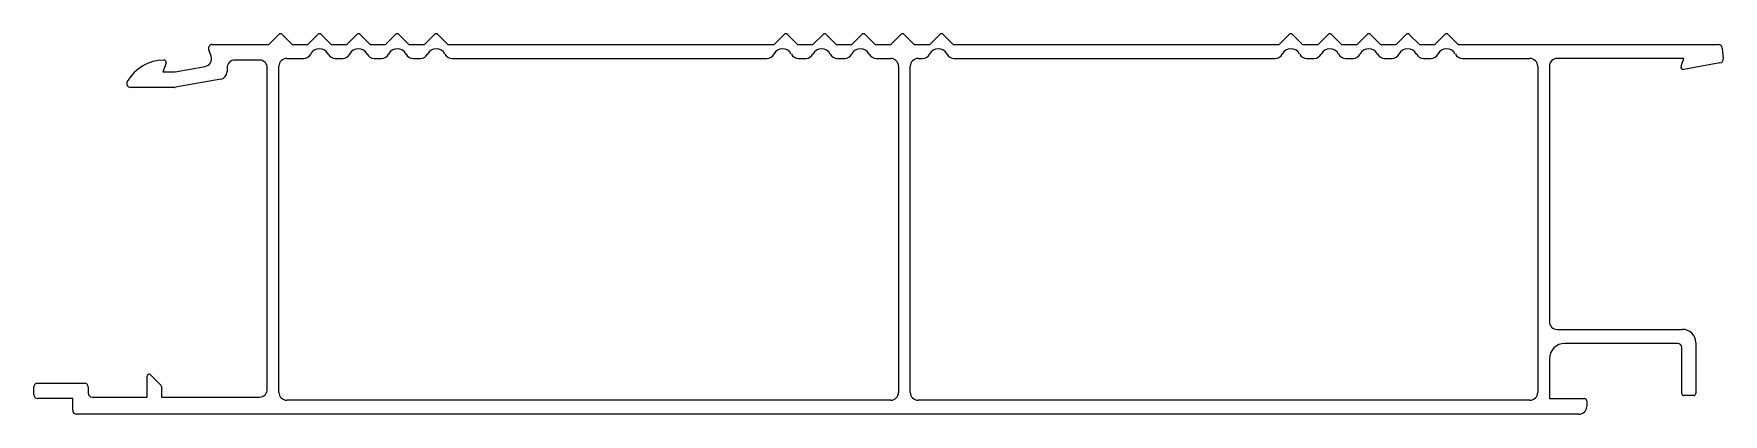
# Model space of a CAD drawing. Extents: x 4 to 221, y 4 to 53.
import ezdxf

# ---------------------------------------------------------------- set-up
doc = ezdxf.new("R2010")
doc.units = 0
doc.layers.get('0').update_dxf_attribs({"linetype": 'CONTINUOUS'})

msp = doc.modelspace()

# ---------------------------------------------------------------- linework, layer by layer
for p, q in [((33.87, 51.59), (35.16, 52.88)), ((35.58, 52.88), (36.87, 51.59)), ((38.87, 51.59), (40.16, 52.88)), ((40.58, 52.88), (41.87, 51.59)), ((43.87, 51.59), (45.16, 52.88)), ((45.58, 52.88), (46.87, 51.59)), ((48.87, 51.59), (50.16, 52.88)), ((50.58, 52.88), (51.87, 51.59)), ((53.87, 51.59), (55.16, 52.88)), ((55.58, 52.88), (56.87, 51.59)), ((98.77, 51.59), (100.06, 52.88)), ((100.48, 52.88), (101.77, 51.59)), ((103.77, 51.59), (105.06, 52.88)), ((105.48, 52.88), (106.77, 51.59)), ((108.77, 51.59), (110.06, 52.88)), ((110.48, 52.88), (111.77, 51.59)), ((113.77, 51.59), (115.06, 52.88)), ((115.48, 52.88), (116.77, 51.59)), ((118.77, 51.59), (120.06, 52.88)), ((120.48, 52.88), (121.77, 51.59)), ((163.67, 51.59), (164.96, 52.88)), ((165.38, 52.88), (166.67, 51.59)), ((168.67, 51.59), (169.96, 52.88)), ((170.38, 52.88), (171.67, 51.59)), ((173.67, 51.59), (174.96, 52.88)), ((175.38, 52.88), (176.67, 51.59)), ((178.67, 51.59), (179.96, 52.88)), ((180.38, 52.88), (181.67, 51.59)), ((183.67, 51.59), (184.96, 52.88)), ((185.38, 52.88), (186.67, 51.59)), ((26.45, 50.09), (26.15, 50.92)), ((26.62, 51.59), (33.87, 51.59)), ((36.87, 51.59), (38.87, 51.59)), ((41.87, 51.59), (43.87, 51.59)), ((46.87, 51.59), (48.87, 51.59)), ((51.87, 51.59), (53.87, 51.59)), ((56.87, 51.59), (98.77, 51.59)), ((101.77, 51.59), (103.77, 51.59)), ((106.77, 51.59), (108.77, 51.59)), ((111.77, 51.59), (113.77, 51.59)), ((116.77, 51.59), (118.77, 51.59)), ((121.77, 51.59), (163.67, 51.59)), ((166.67, 51.59), (168.67, 51.59)), ((171.67, 51.59), (173.67, 51.59)), ((176.67, 51.59), (178.67, 51.59)), ((181.67, 51.59), (183.67, 51.59)), ((186.67, 51.59), (220.08, 51.59)), ((220.58, 51.13), (220.7, 49.77)), ((20.66, 49.18), (20.26, 48.08)), ((20.26, 48.08), (21.83, 48.08)), ((21.83, 48.08), (25.69, 48.76)), ((28.51, 48.59), (28.51, 48.1)), ((32.67, 49.59), (29.51, 49.59)), ((33.67, 7.29), (33.67, 48.59)), ((35.17, 6.89), (35.17, 48.79)), ((36.17, 49.79), (38.36, 49.79)), ((42.39, 49.79), (43.36, 49.79)), ((47.39, 49.79), (48.36, 49.79)), ((52.39, 49.79), (53.36, 49.79)), ((57.39, 49.79), (97.86, 49.79)), ((101.89, 49.79), (102.86, 49.79)), ((106.89, 49.79), (107.86, 49.79)), ((111.89, 49.79), (113.77, 49.79)), ((114.77, 48.79), (114.77, 6.89)), ((116.27, 6.89), (116.27, 48.79)), ((117.27, 49.79), (117.86, 49.79)), ((121.89, 49.79), (163.16, 49.79)), ((167.19, 49.79), (168.16, 49.79)), ((172.19, 49.79), (173.16, 49.79)), ((177.19, 49.79), (178.16, 49.79)), ((182.19, 49.79), (183.16, 49.79)), ((187.19, 49.79), (195.87, 49.79)), ((196.87, 48.79), (196.87, 6.89)), ((198.37, 48.79), (198.37, 15.99)), ((215.65, 49.79), (199.37, 49.79)), ((215.29, 48.79), (215.65, 49.79)), ((220.29, 49.23), (215.63, 48.39)), ((21.8, 46.08), (16.12, 46.08)), ((27.69, 47.12), (21.86, 46.09)), ((199.37, 14.99), (215.47, 14.99)), ((214.87, 13.19), (200.37, 13.19)), ((217.17, 13.29), (217.17, 6.74)), ((198.37, 11.19), (198.37, 6.09)), ((215.37, 6.74), (215.37, 12.69)), ((18.24, 6.29), (18.24, 8.98)), ((18.66, 9.16), (20, 7.82)), ((3.67, 6.59), (3.67, 7.59)), ((4.17, 8.09), (10.17, 8.09)), ((10.67, 7.59), (10.67, 6.79)), ((20.07, 7.65), (20.07, 6.29)), ((8.67, 6.09), (4.17, 6.09)), ((8.67, 4.59), (8.67, 6.09)), ((11.17, 6.29), (18.24, 6.29)), ((20.07, 6.29), (32.67, 6.29)), ((113.77, 5.89), (36.17, 5.89)), ((195.87, 5.89), (117.27, 5.89)), ((198.37, 6.09), (202.87, 6.09)), ((203.17, 5.79), (203.17, 5.09)), ((216.92, 6.49), (215.62, 6.49)), ((202.17, 4.09), (9.17, 4.09))]:
    msp.add_line(p, q)
for centre, radius, start, end in [((35.37, 52.66), 0.3, 45, 135), ((40.37, 52.66), 0.3, 45, 135), ((45.37, 52.66), 0.3, 45, 135), ((50.37, 52.66), 0.3, 45, 135), ((55.37, 52.66), 0.3, 45, 135), ((100.27, 52.66), 0.3, 45, 135), ((105.27, 52.66), 0.3, 45, 135), ((110.27, 52.66), 0.3, 45, 135), ((115.27, 52.66), 0.3, 45, 135), ((120.27, 52.66), 0.3, 45, 135), ((165.17, 52.66), 0.3, 45, 135), ((170.17, 52.66), 0.3, 45, 135), ((175.17, 52.66), 0.3, 45, 135), ((180.17, 52.66), 0.3, 45, 135), ((185.17, 52.66), 0.3, 45, 135), ((25.51, 49.75), 1, 280, 20), ((26.62, 51.09), 0.5, 90, 200), ((38.36, 50.79), 1, 270, 333.6122), ((40.37, 49.79), 1.25, 26.3878, 153.6122), ((42.39, 50.79), 1, 206.3878, 270), ((43.36, 50.79), 1, 270, 333.6122), ((45.37, 49.79), 1.25, 26.3878, 153.6122), ((47.39, 50.79), 1, 206.3878, 270), ((48.36, 50.79), 1, 270, 333.6122), ((50.37, 49.79), 1.25, 26.3878, 153.6122), ((52.39, 50.79), 1, 206.3878, 270), ((53.36, 50.79), 1, 270, 333.6122), ((55.37, 49.79), 1.25, 26.3878, 153.6122), ((57.39, 50.79), 1, 206.3878, 270), ((97.86, 50.79), 1, 270, 333.6122), ((99.87, 49.79), 1.25, 26.3878, 153.6122), ((101.89, 50.79), 1, 206.3878, 270), ((102.86, 50.79), 1, 270, 333.6122), ((104.87, 49.79), 1.25, 26.3878, 153.6122), ((106.89, 50.79), 1, 206.3878, 270), ((107.86, 50.79), 1, 270, 333.6122), ((109.87, 49.79), 1.25, 26.3878, 153.6122), ((111.89, 50.79), 1, 206.3878, 270), ((117.86, 50.79), 1, 270, 333.6122), ((119.87, 49.79), 1.25, 26.3878, 153.6122), ((121.89, 50.79), 1, 206.3878, 270), ((163.16, 50.79), 1, 270, 333.6122), ((165.17, 49.79), 1.25, 26.3878, 153.6122), ((167.19, 50.79), 1, 206.3878, 270), ((168.16, 50.79), 1, 270, 333.6122), ((170.17, 49.79), 1.25, 26.3878, 153.6122), ((172.19, 50.79), 1, 206.3878, 270), ((173.16, 50.79), 1, 270, 333.6122), ((175.17, 49.79), 1.25, 26.3878, 153.6122), ((177.19, 50.79), 1, 206.3878, 270), ((178.16, 50.79), 1, 270, 333.6122), ((180.17, 49.79), 1.25, 26.3878, 153.6122), ((182.19, 50.79), 1, 206.3878, 270), ((183.16, 50.79), 1, 270, 333.6122), ((185.17, 49.79), 1.25, 26.3878, 153.6122), ((187.19, 50.79), 1, 206.3878, 270), ((220.08, 51.09), 0.5, 5, 90), ((20.45, 44.09), 5.5, 90.8223, 150.0391), ((20.38, 49.29), 0.3, 340, 90.8223), ((27.51, 48.1), 1, 280, 0), ((29.51, 48.59), 1, 90, 180), ((32.67, 48.59), 1, 0, 90), ((36.17, 48.79), 1, 90, 180), ((113.77, 48.79), 1, 360, 90), ((117.27, 48.79), 1, 90, 180), ((195.87, 48.79), 1, 0, 90), ((199.37, 48.79), 1, 90, 180), ((215.57, 48.69), 0.3, 160, 280.2099), ((220.2, 49.72), 0.5, 280.2099, 5), ((16.12, 46.58), 0.5, 150.0391, 270), ((21.8, 46.38), 0.3, 270, 280), ((199.37, 15.99), 1, 180, 270), ((200.37, 11.19), 2, 90, 180), ((214.87, 12.69), 0.5, 0, 90), ((215.47, 13.29), 1.7, 360, 90), ((18.49, 8.98), 0.25, 45, 180), ((4.17, 7.59), 0.5, 90, 180), ((4.17, 6.59), 0.5, 180, 270), ((10.17, 7.59), 0.5, 360, 90), ((11.17, 6.79), 0.5, 180, 270), ((19.82, 7.65), 0.25, 0, 45), ((32.67, 7.29), 1, 270, 0), ((36.17, 6.89), 1, 180, 270), ((113.77, 6.89), 1, 270, 0), ((117.27, 6.89), 1, 180, 270), ((195.87, 6.89), 1, 270, 0), ((215.62, 6.74), 0.25, 180, 270), ((216.92, 6.74), 0.25, 270, 0), ((9.17, 4.59), 0.5, 180, 270), ((202.17, 5.09), 1, 270, 0), ((202.87, 5.79), 0.3, 0, 90)]:
    msp.add_arc(centre, radius, start, end)

doc.saveas('drawing.dxf')
